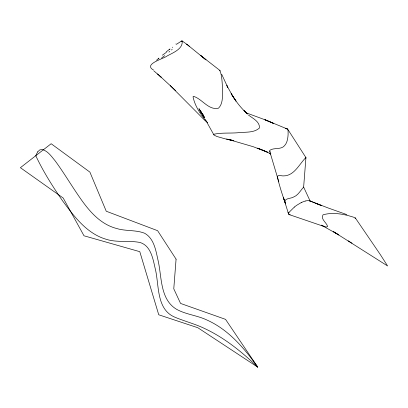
<?xml version="1.0" encoding="UTF-8"?>
<svg xmlns="http://www.w3.org/2000/svg" width="408" height="408" viewBox="0 0 408 408"><rect width="100%" height="100%" fill="white"/><g stroke="black" fill="none" stroke-linecap="round" stroke-linejoin="round"><path stroke-width="0.61" d="M246.039 112.787L266.327 120.258L273.737 123.486L264.909 119.733L287.671 129.147L305.903 157.565L305.679 158.748M303.598 187.604L305.929 157.707M287.431 129.479C288.38 129.112 288.038 133.493 288.099 134.614C287.859 138.511 287.247 142.749 284.514 145.738C280.658 150.093 273.63 147.278 269.617 150.47L270.234 152.378M181.172 41.733L181.942 40.82L186.92 44.355M219.728 70.916L219.948 70.502C222.181 76.429 222.105 83.074 222.584 89.342C222.345 95.61 223.309 103.301 218.55 108.161C208.544 110.67 202.108 98.721 193.382 96.298L193.035 96.834C195.055 106.605 201.164 115.408 207.677 122.813M158.595 58.88L158.819 58.543M355.001 218.52L355.368 218.153L355.149 217.729C345.158 214.287 333.356 211.834 323.044 214.812C320.224 219.101 326.696 222.564 327.614 226.501L326.522 227.016L324.345 226.588L288.879 214.491L288.563 213.578L289.343 212.043L294.321 207.126M172.293 47.461L172.625 47.165M156.555 60.211L158.952 58.109M162.374 55.192L166.372 52.331M181.682 40.907L176.414 44.35M301.242 202.577L297.197 204.984A18.952 7.777 -37.3 0 0 294.28 207.091M305.215 201.022L307.632 200.578L309.392 200.731L321.382 205.53L315.562 203.245M305.903 157.565C299.212 164.036 294.336 175.945 283.458 175.904C281.607 176.19 277.562 174.089 277.399 177.169C279.608 186.186 282.361 195.238 285.692 203.893M290.144 214.797L289.206 214.654M232.183 140.255L225.155 138.832L216.939 136.507L214.134 135.135L213.817 134.579L214.322 134.14C221.896 132.631 229.74 133.35 237.42 132.784C244.637 131.784 253.669 133.299 259.406 128.036C260.141 121.768 252.7 118.315 248.452 115.051M227.026 139.199L233.881 140.663M229.021 139.684L233.386 140.786L226.69 139.082M231.163 140.26L253.19 146.701L267.816 152.317L257.524 148.13L263.961 150.608L270.774 153.903M346.871 214.628L328.307 208.034L309.392 200.731M287.609 129.096L285.447 128.296L287.671 129.147M324.345 226.588L321.519 225.099M153.607 70.099C142.708 64.117 163.812 58.767 167.26 55.896C172.987 52.739 183.223 48.924 182.182 40.938M270.8 153.893L269.815 153.357L270.779 153.974M322.794 225.935L338.875 234.957L333.209 231.504L387.6 265.97L380.429 254.745L355.332 217.949M348.177 240.827L351.982 243.214M220.019 70.538L200.828 55.585L205.958 59.849L186.731 44.207L189.317 46.272M309.8 200.909L310.315 201.45L303.644 187.094M153.944 70.961L161.15 77.168L157.457 73.976M247.778 114.133L243.974 110.604L247.243 113.684C240.771 107.982 235.595 100.99 231.152 93.636L236.008 101.128L232.545 95.849L226.838 85.527L227.802 87.434L221.702 74.317M160.043 76.209L175.629 90.612M170.253 85.614L205.688 121.242M203.459 115.576L199.966 110.563L203.796 116.448L198.951 108.696L203.388 115.607M204.357 116.948L200.772 111.736L204.408 117.779L201.868 113.444L203.628 116.54M205.382 119.641L213.874 134.844M278.812 181.825L269.714 151.332M288.175 212.731L283.494 197.768L285.019 202.628C283.779 197.809 291.205 198.854 293.816 196.906C298.248 195.254 300.829 189.847 303.654 187.206M288.074 212.389L288.655 214.256M301.226 202.654A14.78 6.13 -37 0 1 305.169 201.093M172.11 49.205A13.643 1.199 -58.5 0 1 171.661 50.016M168.932 52.061A13.224 0.536 -38.3 0 1 169.789 51.388M176.001 43.875A12.653 0.622 -44 0 1 175.914 44.033M170.075 49.021A12 0.821 -39.8 0 1 169.611 49.424M169.687 49.087A11.414 1.647 -37.6 0 1 166.229 51.862M161.583 58.069A13.245 3.437 -29.7 0 1 164.771 55.672M176.078 259.156L173.777 288.813L180.56 303.435L225.548 319.357L257.779 367.18L197.793 327.706L158.743 314.782L139.796 251.675L83.997 235.788L63.215 198.043L20.4 167.693L51.148 143.723L89.908 172.125L106.253 211.237L157.61 230.688L176.078 259.156M37.633 151.893L35.771 155.708C43.177 171.426 52.479 186.206 62.332 200.491C73.889 216.123 86.588 233.544 106.146 239.272C117.224 242.877 129.03 240.2 140.255 242.541C150.873 245.953 152.944 258.703 155.106 268.143C159.421 284.728 155.831 309.437 175.119 317.302C184.977 321.402 195.417 324.003 205.03 328.72C224.864 338.059 242.082 352.058 257.779 367.18C244.351 348.218 228.414 329.521 206.708 319.918C197.049 315.358 186.033 314.517 176.639 309.346C159.839 299.329 161.945 276.925 158.034 260.294C155.856 250.614 154.132 238.517 144.595 233.228C135.655 229.724 125.679 231.331 116.545 228.475C97.339 223.462 85.389 206.101 75.001 190.495C68.386 180.56 62.184 170.345 55.075 160.752C51.474 156.453 48.027 151.159 42.355 149.501L39.836 149.884L37.633 151.893"/></g></svg>
